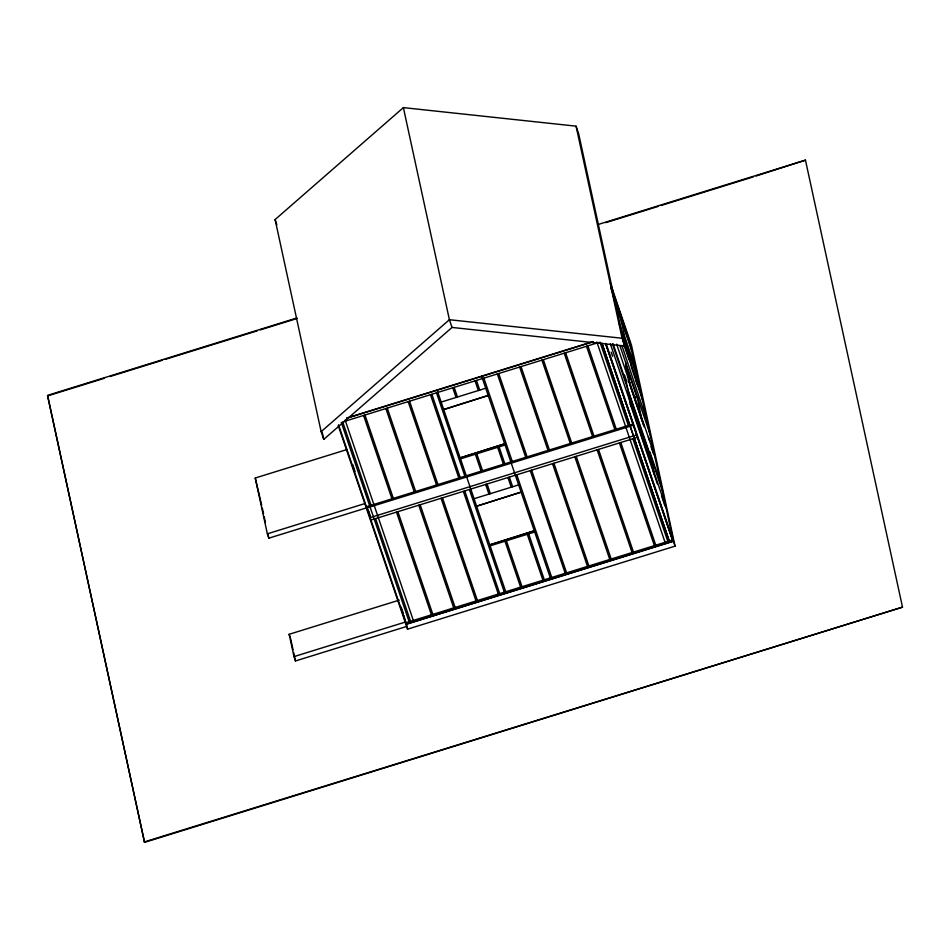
<?xml version="1.0" encoding="UTF-8"?>
<svg xmlns="http://www.w3.org/2000/svg" width="950" height="950" viewBox="0 0 950 950"><rect width="100%" height="100%" fill="white"/><g stroke="black" fill="none" stroke-linecap="round" stroke-linejoin="round"><path stroke-width="1.43" d="M275.108 219.557L403.382 107.623L576.068 126.16L578.692 133.891L624.72 345.978L452.034 327.441L323.76 439.387L321.136 431.656L275.108 219.557L276.866 224.711M321.136 431.656L449.397 319.711L622.084 338.247L624.72 345.978M598.607 224.342L805.457 160.146L902.5 607.145L144.542 842.377L47.5 395.39L296.851 318.001M144.542 842.377L47.666 395.877L104.334 378.29M109.998 376.532L162.414 360.264M165.252 359.373L257.343 330.802M260.169 329.923L297.006 318.488M605.862 222.632L658.279 206.364M661.105 205.485L753.196 176.902M756.034 176.023L805.457 160.146M619.649 315.067L624.957 337.25L636.476 371.07M346.667 418.059L592.942 341.62M346.714 418.285L592.99 341.858M598.548 342.546L342.701 421.942L371.058 505.317M441.18 402.064L485.771 388.229M624.15 346.429L626.774 345.622L631.619 367.947L643.138 401.767M631.168 348.887L611.147 288.562M366.189 507.965L268.838 538.175L267.354 533.829L255.241 478.016L346.952 449.552M637.83 379.584L618.735 321.991M630.111 385.237L625.729 362.769M634.303 397.516L637.248 396.601L641.594 419.081M460.512 458.85L505.103 445.016M631.133 406.481L626.751 384.002L613.035 343.686M267.354 533.829L364.705 503.619M646.309 418.665L621.965 345.646M366.439 506.754L632.985 424.032M366.854 507.965L633.389 425.244M636.678 434.91L370.144 517.631L368.897 511.86M637.509 437.321L370.963 520.042L370.809 519.353M474.086 498.714L518.664 484.88M654.17 474.133L649.788 451.666L661.307 485.486M534.304 530.789L489.761 544.872L534.304 530.801M490.129 545.834L534.707 532M294.001 656.616L405.46 622.024L406.944 626.371L295.474 660.962L294.001 656.616L289.156 634.291L399.202 600.139M605.708 343.853L672.897 541.215L406.363 624.186L338.532 424.781M338.236 425.564L407.55 629.161L675.058 546.143L631.465 345.206L610.28 282.981M144.388 841.902L902.5 607.145M611.242 287.327L628.971 339.554M611.171 287.517L625.812 330.541M613.154 295.486L632.237 351.536M614.199 299.119L620.041 316.279M614.116 299.832L619.364 315.246M620.861 329.816L626.525 346.465M622.844 340.136L641.927 396.186M623.806 344.482L629.054 359.896M635.966 380.344L637.355 384.441M619.911 345.669L650.406 435.254M625.634 364.016L637.224 398.121M648.446 437.238L649.871 441.418M616.645 344.173L655.251 457.579M628.199 379.632L643.482 424.614M651.023 446.678L653.41 453.756M630.408 386.448L644.112 426.692M624.494 374.977L626.857 381.912M612.465 344.066L662.518 491.079M628.686 393.205L651.082 459.016M610.304 343.769L666.152 507.822M657.364 483.871L630.289 404.071L630.444 404.771M661.473 495.662L664.929 506.065M611.206 352.153L612.631 356.321M606.219 343.936L675.058 546.143M605.554 343.449L672.897 541.215M599.972 342.095L628.354 425.457M632.878 438.746L667.838 541.441M596.849 341.952L665.463 543.519M587.908 345.848L616.277 429.21M620.801 442.498L655.761 545.181M586.506 346.275L614.887 429.637M619.412 442.926L654.372 545.621M565.606 352.759L593.987 436.121M598.512 449.409L633.472 552.104M564.217 353.198L592.598 436.561M597.122 449.849L632.082 552.544M543.317 359.682L571.698 443.044M576.222 456.332L611.182 559.028M541.928 360.109L570.297 443.472M574.821 456.76L609.781 559.455M521.028 366.605L549.409 449.956M553.933 463.256L588.881 565.939M519.626 367.032L548.008 450.395M552.532 463.683L587.492 566.378M498.726 373.516L527.107 456.879M531.632 470.167L566.592 572.862M497.337 373.956L525.718 457.318M530.242 470.606L565.202 573.289M483.871 378.136L512.252 461.498M516.776 474.786L551.736 577.469M476.437 380.439L479.726 390.106M499.059 446.88L504.818 463.802M509.343 477.09L512.632 486.756M528.675 533.876L544.303 579.785M475.048 380.867L478.337 390.533M497.669 447.319L503.429 464.229M507.953 477.517L511.242 487.184M527.274 534.304L542.913 580.212M452.034 327.441L449.397 319.711L403.382 107.623M454.147 387.351L457.437 397.017M476.769 453.803L482.529 470.713M487.053 484.013L490.343 493.668M506.374 540.788L522.013 586.696M452.758 387.79L456.048 397.456M475.368 454.242L481.128 471.152M485.652 484.441L488.941 494.107M504.984 541.227L520.612 587.136M436.501 392.837L464.883 476.199M469.395 489.488L504.355 592.183M431.858 394.274L460.228 477.636M464.752 490.924L499.712 593.619M430.457 394.713L458.838 478.064M463.363 491.364L498.322 594.047M409.557 401.197L437.938 484.559M442.463 497.848L477.423 600.543M408.168 401.624L436.549 484.987M441.073 498.275L476.033 600.97M387.267 408.108L415.649 491.471M420.173 504.759L455.133 607.454M385.878 408.548L414.259 491.91M418.772 505.198L453.732 607.893M364.978 415.031L393.359 498.394M397.884 511.682L432.832 614.377M363.577 415.459L391.958 498.821M396.483 512.121L431.442 614.804M345.123 420.078L413.749 621.644M375.582 518.605L410.543 621.3M341.287 422.382L409.545 622.951M352.676 464.467L355.051 471.438M367.876 509.105L370.251 516.076M401.137 606.991L403.501 613.926M255.241 478.016L261.689 505.258M289.156 634.291L290.261 637.557M629.399 340.753L673.408 541.31L405.899 624.328L404.023 615.659M672.315 539.315L672.469 540.016L405.923 622.737L405.769 622.036M626.311 345.764L629.316 359.718M650.536 457.389L653.837 472.744M576.068 126.16L622.084 338.247M625.563 364.313L629.779 383.848M628.413 393.918L630.812 405.092M550.751 579.132L481.709 376.39M506.172 592.966L437.119 390.224M406.921 626.276L407.55 629.161M322.192 432.167L323.76 439.387M262.307 508.119L263.554 513.843M264.171 516.717L265.418 522.441M267.9 533.888L268.838 538.175M290.629 638.637L293.051 649.8M293.657 652.591L295.474 660.962M488.241 395.473L443.697 409.557L488.241 395.485M504.688 443.804L460.156 457.888L504.688 443.816M521.134 492.124L476.603 506.207L521.134 492.136M669.667 542.224L601.872 343.057L669.643 542.212"/></g></svg>
